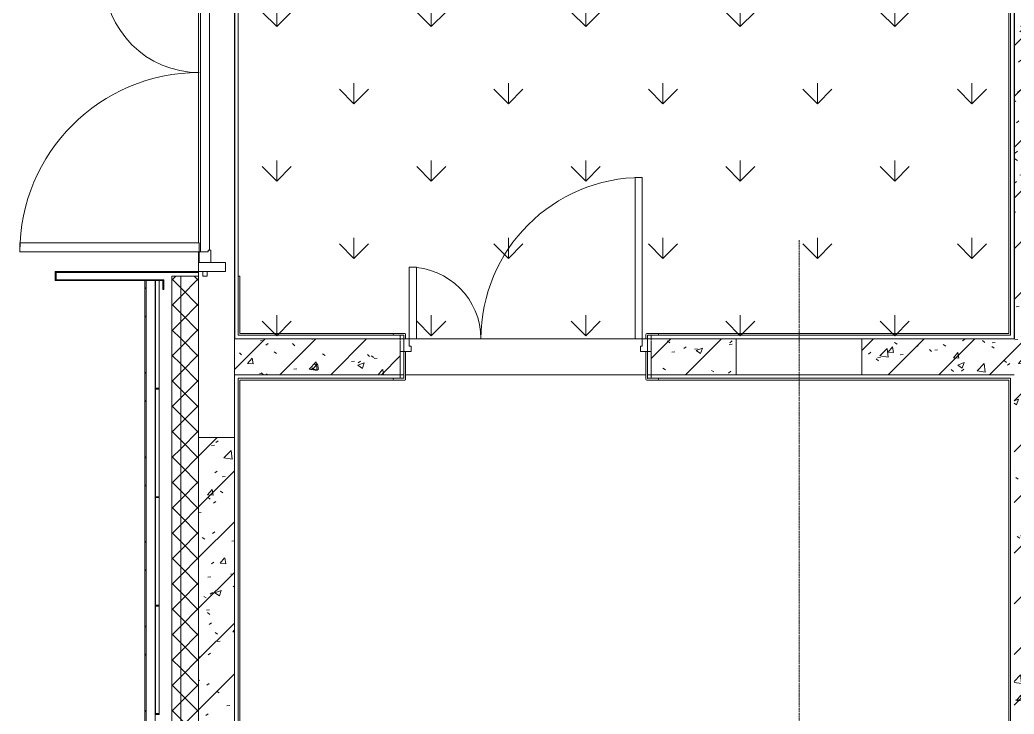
# Model space of a CAD drawing. Header units: millimetres. Extents: x -584918 to 2941280, y 3000189 to 4229862.
# Drawn here: x 166735 to 172282, y 3667038 to 3670909 of the extents above; entities that cross this region are included whole.
import ezdxf

# ---------------------------------------------------------------- set-up
doc = ezdxf.new("R2010")
doc.units = ezdxf.units.MM
doc.linetypes.add('ASVP_Невидимые', pattern=[5, 3, -2])
doc.linetypes.add('ASVP_Осевая', pattern=[14, 10, -2, 0, -2])
for name, color, linetype, lineweight in [('Витраж', 7, 'Continuous', 0), ('Двери', 7, 'Continuous', 0), ('Линии', 7, 'Continuous', 0), ('Обобщенные модели', 7, 'Continuous', 0), ('Панели витража', 7, 'Continuous', 0), ('Перекрытие', 7, 'Continuous', 0), ('Стены', 7, 'Continuous', 0), ('Стены внутренние', 7, 'Continuous', 0), ('Стены наружные', 7, 'Continuous', 0), ('Стены несущие', 7, 'Continuous', 0), ('Стены отделка', 7, 'Continuous', 0), ('Стены перегородки', 7, 'Continuous', 0), ('Стены штриховка', 7, 'Continuous', 0), ('экспертиза условные обозначения', 1, 'Continuous', 0)]:
    doc.layers.add(name, color=color, linetype=linetype, lineweight=lineweight)
pattern_1 = [(45, (192051.36, 3643581.32), (-141.4214, 141.4214), [])]
pattern_2 = [(50, (192051.36, 3643581.32), (364.368, -31.8783), [38.1, -419.1]), (355, (192051.36, 3643581.3), (-70.486, 382.1133), [30.48, -335.28]), (100.451, (192081.73, 3643578.66), (293.885, 350.2334), [32.38, -356.18]), (46.184, (192051.36, 3643682.9), (542.1585, -84.086), [57.15, -628.65]), (96.636, (192096.54, 3643675.9), (474.805, 494.8554), [48.57, -534.27]), (351.184, (192051.36, 3643682.9), (474.81, 494.85), [45.72, -502.92]), (21, (192102.16, 3643657.52), (303.2285, -204.5305), [38.1, -419.1]), (326, (192102.16, 3643657.5), (123.604, 368.376), [30.48, -335.28]), (71.451, (192127.43, 3643640.47), (426.834, 163.8427), [32.38, -356.18]), (37.5, (192051.36, 3643581.32), (6.17665, 169.11015), [16.764, -314.452, 16.764, -323.596, -336.55]), (37.5, (192051.36, 3643581.32), (6.17665, 169.11015), [-671.576, 16.764, -319.786]), (7.5, (192051.36, 3643581.32), (133.6389, 200.3615), [16.764, -177.292, 16.764, -306.832, -128.27]), (7.5, (192051.36, 3643581.32), (133.6389, 200.3615), [-517.652, 16.764, -111.506]), (327.5, (191938.08, 3643581.32), (271.1818, -11.45836), [16.764, -110.236, 16.764, -379.476, -525.78]), (327.5, (191938.08, 3643581.32), (271.1818, -11.45836), [-523.24, 16.764, -509.016]), (317.5, (191887.28, 3643581.32), (296.2585, 50.8528), [16.764, -148.336, 16.764, -246.38, -373.38]), (317.5, (191887.28, 3643581.32), (296.2585, 50.8528), [-428.244, 16.764, -356.616])]
pattern_3 = [(45, (192051.36, 3643581.32), (-70.71068, 70.71068), []), (135, (192051.36, 3643581.32), (-70.71068, -70.71068), [])]

# ---------------------------------------------------------------- blocks, each defined once
blk = doc.blocks.new('ASVP_ДверьДеревянная_2 полотна - Межкомнатная 1300х2000h_полотна_ Г Л _1220 в свету_-7189999-АР Этаж 01')
at = {"layer": 'Двери', "lineweight": 18}
for p, q in [((650, 1000), (610, 1000)), ((610, 1000), (610, 100)), ((650, 100), (650, 1000)), ((-650, 500), (-610, 500)), ((-650, 100), (-650, 500)), ((-610, 500), (-610, 100)), ((-680, 100), (-650, 100)), ((-680, 30), (-680, 100)), ((-610, 100), (-650, 100)), ((-650, 100), (-650, 60)), ((-650, 60), (-640, 60)), ((-640, 60), (-640, 30)), ((610, 100), (650, 100)), ((650, 60), (640, 60)), ((640, 60), (640, 30)), ((680, 100), (650, 100)), ((650, 100), (650, 60)), ((680, 30), (680, 100)), ((-640, 30), (-680, 30)), ((640, 30), (680, 30))]:
    blk.add_line(p, q, dxfattribs=at)
at = {"layer": 'Двери', "linetype": 'ASVP_Невидимые', "lineweight": 18}
for p, q in [((-700, 100), (-680, 100)), ((-700, 30), (-700, 100)), ((-680, 100), (-680, 30)), ((700, 100), (680, 100)), ((680, 100), (680, 30)), ((700, 30), (700, 100)), ((-680, 30), (-700, 30)), ((680, 30), (700, 30))]:
    blk.add_line(p, q, dxfattribs=at)
at = {"layer": 'Двери'}
for centre, radius, start, end in [((650, 100), 900, 90, 180), ((-650, 100), 400, 360, 90)]:
    blk.add_arc(centre, radius, start, end, dxfattribs=at)
blk = doc.blocks.new('ASVP_НАЛИЧНИК МДФ_Двери - Наличник дверной МДФ-7405303-АР Этаж 01')
at = {"layer": 'Обобщенные модели'}
for p, q in [((-680, 150), (-680, -1)), ((-670, -5), (-670, 150)), ((670, 150), (670, -5)), ((680, -1), (680, 150)), ((-681, 0), (-740, 0)), ((-740, 0), (-740, -5)), ((-681, -1), (-681, 0)), ((740, 0), (681, 0)), ((681, 0), (681, -1)), ((740, -5), (740, 0)), ((-735, -10), (-675, -10)), ((-680, -1), (-681, -1)), ((675, -10), (735, -10)), ((681, -1), (680, -1))]:
    blk.add_line(p, q, dxfattribs=at)
for centre, start, end in [((-735, -5), 180, 270), ((-675, -5), 270, 360), ((675, -5), 180, 270), ((735, -5), 270, 360)]:
    blk.add_arc(centre, 5, start, end, dxfattribs=at)
blk = doc.blocks.new('ASVP_НАЛИЧНИК МДФ_Двери - Наличник дверной МДФ-7488626-АР Этаж 01')
at = {"layer": 'Обобщенные модели'}
for p, q in [((-681, 0), (-740, 0)), ((-740, 0), (-740, -5)), ((-681, -1), (-681, 0)), ((-680, 20), (-680, -1)), ((-670, -5), (-670, 20)), ((670, 20), (670, -5)), ((680, -1), (680, 20)), ((740, 0), (681, 0)), ((681, 0), (681, -1)), ((740, -5), (740, 0)), ((-735, -10), (-675, -10)), ((-680, -1), (-681, -1)), ((675, -10), (735, -10)), ((681, -1), (680, -1))]:
    blk.add_line(p, q, dxfattribs=at)
for centre, start, end in [((-735, -5), 180, 270), ((-675, -5), 270, 360), ((675, -5), 180, 270), ((735, -5), 270, 360)]:
    blk.add_arc(centre, 5, start, end, dxfattribs=at)
blk = doc.blocks.new('Системная панель - Глухая панель_25 мм-7858058-АР Этаж 01')
at = {"layer": 'Панели витража', "lineweight": 18}
for p, q in [((12.5, 12.5), (-12.5, 12.5)), ((-12.5, 12.5), (-12.5, -12.5)), ((12.5, -12.5), (12.5, 12.5)), ((-12.5, -12.5), (12.5, -12.5))]:
    blk.add_line(p, q, dxfattribs=at)
blk = doc.blocks.new('ASVP_ДверьАлюминиеваяВитражная_2 полотна - Остекленная Наружная  Коричневая-7858923-АР Этаж 01')
at = {"layer": 'Двери', "lineweight": 18}
for p, q in [((-765, 1032.5), (-715, 1032.5)), ((-765, 32.5), (-765, 1032.5)), ((-715, 1032.5), (-715, 32.5)), ((765, 562.5), (715, 562.5)), ((715, 562.5), (715, 32.5)), ((765, 32.5), (765, 562.5)), ((-825, 32.5), (-765, 32.5)), ((-825, -32.5), (-825, 32.5)), ((-715, 32.5), (-765, 32.5)), ((-765, 32.5), (-765, -17.5)), ((715, 32.5), (765, 32.5)), ((825, 32.5), (765, 32.5)), ((765, 32.5), (765, -17.5)), ((825, -32.5), (825, 32.5)), ((-755, -32.5), (-825, -32.5)), ((-765, -17.5), (-755, -17.5)), ((-755, -17.5), (-755, -32.5)), ((765, -17.5), (755, -17.5)), ((755, -17.5), (755, -32.5)), ((755, -32.5), (825, -32.5))]:
    blk.add_line(p, q, dxfattribs=at)
at = {"layer": 'Двери'}
for centre, radius, start, end in [((-765, 32.5), 1000, 360, 90), ((765, 32.5), 530, 90, 180)]:
    blk.add_arc(centre, radius, start, end, dxfattribs=at)
blk = doc.blocks.new('Прямоугольный импост - Порожек 10х50-7857887-АР Этаж 01')
at = {"layer": 'Витраж'}
for p, q in [((-24309.1, 26034.3), (-24309.1, 27564.3)), ((-24259.1, 27554.3), (-24259.1, 26044.3))]:
    blk.add_line(p, q, dxfattribs=at)
blk = doc.blocks.new('Прямоугольный импост - 50х150_RAL 3009-7858054-АР Этаж 01')
at = {"layer": 'Витраж', "lineweight": 18}
for p, q in [((-25, 115), (25, 115)), ((-25, -35), (-25, 115)), ((25, 115), (25, 32.5)), ((25, -35), (-25, -35)), ((25, -32.5), (25, -35))]:
    blk.add_line(p, q, dxfattribs=at)
blk = doc.blocks.new('Прямоугольный импост - 5х20 мм  _зазор керамогранита цоколя_-7684918-АР Этаж 01')
at = {"layer": 'Витраж'}
for p, q in [((-2.5, -10), (-2.5, 10)), ((-2.5, 10), (2.5, 10)), ((2.5, 10), (2.5, -10)), ((2.5, -10), (-2.5, -10))]:
    blk.add_line(p, q, dxfattribs=at)
blk = doc.blocks.new('ASVP_ОТКОС МЕТАЛЛИЧЕСКИЙ_Двери1 - Откос дверей-7928242-АР Этаж 01')
at = {"layer": 'Обобщенные модели'}
for p, q in [((-875, 500), (-925, 500)), ((-925, 500), (-925, -100)), ((-880, 500), (-880, -300)), ((-875, 500), (-880, 500)), ((-875, -300), (-875, 500)), ((-875, 495), (-875, 500)), ((880, 500), (875, 500)), ((875, 500), (875, -300)), ((925, 500), (875, 500)), ((875, 500), (875, 495)), ((880, -300), (880, 500)), ((925, -100), (925, 500)), ((-920, -105), (-920, 495)), ((-920, 495), (-875, 495)), ((875, 495), (920, 495)), ((920, 495), (920, -105)), ((-925, -100), (-975, -100)), ((-975, -100), (-975, -105)), ((-975, -105), (-920, -105)), ((920, -105), (975, -105)), ((975, -100), (925, -100)), ((975, -105), (975, -100)), ((-880, -300), (-875, -300)), ((875, -300), (880, -300))]:
    blk.add_line(p, q, dxfattribs=at)

msp = doc.modelspace()

# ---------------------------------------------------------------- hatches: boundary and pattern name
at = {"layer": 'Стены внутренние'}
h = msp.add_hatch(dxfattribs=at)
h.set_pattern_fill('FP_1', color=256, style=0, pattern_type=2)
h.set_pattern_definition(pattern_1)
h.paths.add_polyline_path([(172338.51, 3665430.649), (172382.26, 3665430.649), (172382.26, 3671590.649), (172282.26, 3671590.649), (172282.26, 3665430.649)])
h = msp.add_hatch(dxfattribs=at)
h.set_pattern_fill('FP_2', color=256, style=0, pattern_type=2)
h.set_pattern_definition(pattern_2)
h.paths.add_polyline_path([(172338.51, 3665430.649), (172382.26, 3665430.649), (172382.26, 3671590.649), (172282.26, 3671590.649), (172282.26, 3665430.649)])
h = msp.add_hatch(dxfattribs=at)
h.set_pattern_fill('FP_1', color=256, style=0, pattern_type=2)
h.set_pattern_definition(pattern_1)
h.paths.add_polyline_path([(170257.26, 3668930.649), (170732.26, 3668930.649), (170732.26, 3669130.649), (170257.26, 3669130.649), (170257.26, 3669060.649)])
h.paths.add_polyline_path([(167932.26, 3668930.649), (168857.26, 3668930.649), (168857.26, 3669130.649), (167932.26, 3669130.649)])
h = msp.add_hatch(dxfattribs=at)
h.set_pattern_fill('FP_2', color=256, style=0, pattern_type=2)
h.set_pattern_definition(pattern_2)
h.paths.add_polyline_path([(170257.26, 3668930.649), (170732.26, 3668930.649), (170732.26, 3669130.649), (170257.26, 3669130.649), (170257.26, 3669060.649)])
h.paths.add_polyline_path([(167932.26, 3668930.649), (168857.26, 3668930.649), (168857.26, 3669130.649), (167932.26, 3669130.649)])
h = msp.add_hatch(dxfattribs=at)
h.set_pattern_fill('FP_1', color=256, style=0, pattern_type=2)
h.set_pattern_definition(pattern_1)
h.paths.add_polyline_path([(171432.26, 3668930.649), (172282.26, 3668930.649), (172282.26, 3669130.649), (171432.26, 3669130.649)])
h = msp.add_hatch(dxfattribs=at)
h.set_pattern_fill('FP_2', color=256, style=0, pattern_type=2)
h.set_pattern_definition(pattern_2)
h.paths.add_polyline_path([(171432.26, 3668930.649), (172282.26, 3668930.649), (172282.26, 3669130.649), (171432.26, 3669130.649)])
at = {"layer": 'Стены наружные'}
h = msp.add_hatch(dxfattribs=at)
h.set_pattern_fill('FP_57', color=256, style=0, pattern_type=2)
h.set_pattern_definition(pattern_3)
h.paths.add_polyline_path([(167717.039, 3656230.649), (167732.26, 3656230.649), (167732.26, 3669480.649), (167632.26, 3669480.649), (167632.26, 3656230.649)])
h.paths.add_polyline_path([(167632.26, 3671280.649), (167732.26, 3671280.649), (167732.26, 3676267.58), (167632.26, 3676019.432), (167632.26, 3672088.135)])
h = msp.add_hatch(dxfattribs=at)
h.set_pattern_fill('FP_57', color=256, style=0, pattern_type=2)
h.set_pattern_definition(pattern_3)
h.paths.add_polyline_path([(167582.26, 3656180.649), (167632.26, 3656180.649), (167632.26, 3669480.649), (167582.26, 3669480.649), (167582.26, 3656186.613)])
h.paths.add_polyline_path([(167582.26, 3671280.649), (167632.26, 3671280.649), (167632.26, 3676153.202), (167582.26, 3676029.128), (167582.26, 3672088.135)])
h = msp.add_hatch(dxfattribs=at)
h.set_pattern_fill('FP_6', color=256, style=0, pattern_type=2)
h.set_pattern_definition([(45, (192051.36, 3643581.3), (-235.7317, 235.7317), []), (45, (192208.5, 3643581.3), (-235.7317, 235.7317), [])])
h.paths.add_polyline_path([(167432.26, 3656030.649), (167440.26, 3656030.649), (167440.26, 3669455.649), (167432.26, 3669455.649), (167432.26, 3656088.649)])
h = msp.add_hatch(dxfattribs=at)
h.set_pattern_fill('FP_1', color=256, style=0, pattern_type=2)
h.set_pattern_definition(pattern_1)
h.paths.add_polyline_path([(167732.26, 3664080.649), (167932.26, 3664080.649), (167932.26, 3668580.649), (167732.26, 3668580.649), (167732.26, 3666305.763)])
h = msp.add_hatch(dxfattribs=at)
h.set_pattern_fill('FP_2', color=256, style=0, pattern_type=2)
h.set_pattern_definition(pattern_2)
h.paths.add_polyline_path([(167732.26, 3664080.649), (167932.26, 3664080.649), (167932.26, 3668580.649), (167732.26, 3668580.649), (167732.26, 3666305.763)])
at = {"layer": 'экспертиза условные обозначения'}
h = msp.add_hatch(dxfattribs=at)
h.set_pattern_fill('GRASS', color=6, scale=24)
h.set_pattern_definition([(90, (167757.9, 3538078.35), (-431.0523, 431.0523), [114.3, -747.8046]), (45, (167757.9, 3538078.35), (-431.0523, 431.0523), [114.3, -495.3]), (135, (167757.9, 3538078.35), (-431.0523, -431.0523), [114.3, -495.3])])
edge = h.paths.add_edge_path()
edge.add_line((171228.802, 3674504.925), (175959.148, 3672598.666))
edge.add_line((175959.148, 3672598.666), (177304.743, 3675937.734))
edge.add_line((177304.743, 3675937.734), (185745.165, 3672536.37))
edge.add_line((185745.165, 3672536.37), (184399.57, 3669197.302))
edge.add_line((184399.57, 3669197.302), (187667.42, 3667880.407))
edge.add_line((187667.42, 3667880.407), (189454.548, 3667160.221))
edge.add_line((189454.548, 3667160.221), (188744.373, 3665397.935))
edge.add_line((188744.373, 3665397.935), (185826.825, 3666573.664))
edge.add_arc((185436.338, 3665596.839), 1051.983, 68.21091, 179.840391)
edge.add_line((184384.359, 3665599.769), (184284.359, 3663730.649))
edge.add_line((184284.359, 3663730.649), (181334.359, 3663730.649))
edge.add_line((181334.359, 3663730.649), (181334.359, 3668384.06))
edge.add_line((181334.359, 3668384.06), (172880.972, 3671790.649))
edge.add_line((172880.972, 3671790.649), (170534.359, 3671790.649))
edge.add_line((170534.359, 3671790.649), (170534.359, 3672781.679))
edge.add_line((170534.359, 3672781.679), (171228.802, 3674504.925))
h = msp.add_hatch(dxfattribs=at)
h.set_pattern_fill('GRASS', color=4, scale=24)
h.set_pattern_definition([(90, (147907.9, 3548884.25), (-431.0523, 431.0523), [114.3, -747.8046]), (45, (147907.9, 3548884.25), (-431.0523, 431.0523), [114.3, -495.3]), (135, (147907.9, 3548884.25), (-431.0523, -431.0523), [114.3, -495.3])])
h.paths.add_polyline_path([(167934.359, 3671590.649), (172284.359, 3671590.649), (172284.359, 3669130.649), (167934.359, 3669130.649)])

# ---------------------------------------------------------------- linework, layer by layer
at = {"layer": 'Линии', "linetype": 'ASVP_Осевая'}
msp.add_line((171082.26, 3669680.649), (171082.26, 3662680.649), dxfattribs=at)
at = {"layer": 'Перекрытие'}
for p, q in [((167732.26, 3671095.649), (167732.26, 3669665.649)), ((167732.26, 3669615.649), (167732.26, 3669555.649)), ((167732.26, 3669500.649), (167732.26, 3669480.649)), ((168947.26, 3669130.649), (170167.26, 3669130.649)), ((168877.26, 3668930.649), (168857.26, 3668930.649)), ((170227.26, 3668930.649), (168887.26, 3668930.649)), ((170257.26, 3668930.649), (170237.26, 3668930.649))]:
    msp.add_line(p, q, dxfattribs=at)
at = {"layer": 'Стены'}
for p, q in [((167492.26, 3668855.649), (167492.26, 3669455.649)), ((167512.26, 3669455.649), (167512.26, 3668855.649)), ((167512.26, 3668855.649), (167492.26, 3668855.649)), ((167492.26, 3668250.649), (167492.26, 3668850.649)), ((167512.26, 3668850.649), (167492.26, 3668850.649)), ((167512.26, 3668850.649), (167512.26, 3668250.649)), ((167512.26, 3668250.649), (167492.26, 3668250.649)), ((167492.26, 3667645.649), (167492.26, 3668245.649)), ((167512.26, 3668245.649), (167492.26, 3668245.649)), ((167512.26, 3668245.649), (167512.26, 3667645.649)), ((167512.26, 3667645.649), (167492.26, 3667645.649)), ((167492.26, 3667040.649), (167492.26, 3667640.649)), ((167512.26, 3667640.649), (167492.26, 3667640.649)), ((167512.26, 3667640.649), (167512.26, 3667040.649)), ((167512.26, 3667040.649), (167492.26, 3667040.649))]:
    msp.add_line(p, q, dxfattribs=at)
at = {"layer": 'Стены внутренние'}
for p, q in [((172252.26, 3669160.649), (172252.26, 3671560.649)), ((167962.26, 3669480.649), (167952.26, 3669480.649)), ((167962.26, 3669480.649), (167962.26, 3669160.649)), ((167962.26, 3669160.649), (168822.26, 3669160.649)), ((170292.26, 3669160.649), (172252.26, 3669160.649)), ((167962.26, 3668900.649), (167962.26, 3663680.649)), ((168822.26, 3668900.649), (167962.26, 3668900.649)), ((172252.26, 3668900.649), (170292.26, 3668900.649)), ((172252.26, 3666188.685), (172252.26, 3668900.649))]:
    msp.add_line(p, q, dxfattribs=at)
at = {"layer": 'Стены несущие'}
for p, q in [((172282.26, 3671590.649), (172282.26, 3669130.649)), ((167932.26, 3669130.649), (167932.26, 3668930.649)), ((167932.26, 3669130.649), (168857.26, 3669130.649)), ((170732.26, 3669130.649), (170257.26, 3669130.649)), ((170732.26, 3668930.649), (170732.26, 3669130.649)), ((172282.26, 3669130.649), (171432.26, 3669130.649)), ((171432.26, 3669130.649), (171432.26, 3668930.649)), ((168857.26, 3668930.649), (168857.26, 3669060.649)), ((170257.26, 3669060.649), (170257.26, 3668930.649)), ((168857.26, 3668930.649), (167932.26, 3668930.649)), ((170257.26, 3668930.649), (170732.26, 3668930.649)), ((171432.26, 3668930.649), (172282.26, 3668930.649)), ((167732.26, 3668580.649), (167732.26, 3664080.649)), ((167932.26, 3668580.649), (167732.26, 3668580.649)), ((167932.26, 3664080.649), (167932.26, 3668580.649))]:
    msp.add_line(p, q, dxfattribs=at)
at = {"layer": 'Стены отделка'}
for p, q in [((167932.26, 3671590.649), (167932.26, 3669130.649)), ((167952.26, 3669150.649), (167952.26, 3671570.649)), ((172262.26, 3671570.649), (172262.26, 3669150.649)), ((167490.26, 3669455.649), (167432.26, 3669455.649)), ((167432.26, 3669455.649), (167432.26, 3656030.649)), ((167490.26, 3656088.649), (167490.26, 3669455.649)), ((167932.26, 3669130.649), (167932.26, 3669130.649)), ((168857.26, 3669150.649), (167952.26, 3669150.649)), ((168857.26, 3669130.649), (168857.26, 3669150.649)), ((172262.26, 3669150.649), (170257.26, 3669150.649)), ((170257.26, 3669150.649), (170257.26, 3669130.649)), ((170257.26, 3669130.649), (171432.26, 3669130.649)), ((167932.26, 3668930.649), (167932.26, 3663680.649)), ((167932.26, 3668930.649), (167932.26, 3668930.649)), ((167952.26, 3663680.649), (167952.26, 3668910.649)), ((167952.26, 3668910.649), (168857.26, 3668910.649)), ((168857.26, 3668910.649), (168857.26, 3668930.649)), ((172282.26, 3668930.649), (170257.26, 3668930.649)), ((170257.26, 3668930.649), (170257.26, 3668910.649)), ((170257.26, 3668910.649), (172262.26, 3668910.649)), ((172262.26, 3668910.649), (172262.26, 3665310.649))]:
    msp.add_line(p, q, dxfattribs=at)
at = {"layer": 'Стены перегородки'}
for p, q in [((167732.26, 3669480.649), (167582.26, 3669480.649)), ((167582.26, 3669480.649), (167582.26, 3656180.649)), ((167732.26, 3656330.649), (167732.26, 3669480.649))]:
    msp.add_line(p, q, dxfattribs=at)
at = {"layer": 'Стены штриховка'}
for p, q in [((167440.26, 3669455.649), (167440.26, 3656038.649)), ((167632.26, 3669480.649), (167632.26, 3656230.649))]:
    msp.add_line(p, q, dxfattribs=at)
at = {"layer": 'экспертиза условные обозначения', "color": 4}
msp.add_lwpolyline([(167934.359, 3671590.649), (172284.359, 3671590.649), (172284.359, 3669130.649), (167934.359, 3669130.649), (167934.359, 3671590.649)], dxfattribs=at)

# ---------------------------------------------------------------- block references
at = {"layer": 'Витраж'}
msp.add_blockref('Прямоугольный импост - Порожек 10х50-7857887-АР Этаж 01', (192051.361, 3643581.316), dxfattribs=at)
at = {"layer": 'Витраж', "extrusion": (0, 0, -1)}
for name, p, rotation in [('Прямоугольный импост - 50х150_RAL 3009-7858054-АР Этаж 01', (-167767.26, 3669530.649), 90.00000000005059), ('Прямоугольный импост - 5х20 мм  _зазор керамогранита цоколя_-7684918-АР Этаж 01', (-167502.26, 3668853.149), 270.0000000000001), ('Прямоугольный импост - 5х20 мм  _зазор керамогранита цоколя_-7684918-АР Этаж 01', (-167502.26, 3668248.149), 270.0000000000001), ('Прямоугольный импост - 5х20 мм  _зазор керамогранита цоколя_-7684918-АР Этаж 01', (-167502.26, 3667643.149), 270.0000000000001), ('Прямоугольный импост - 5х20 мм  _зазор керамогранита цоколя_-7684918-АР Этаж 01', (-167502.26, 3667038.149), 270.0000000000001)]:
    msp.add_blockref(name, p, dxfattribs=dict(at, rotation=rotation))
at = {"layer": 'Двери', "rotation": 89.99999999994941}
msp.add_blockref('ASVP_ДверьАлюминиеваяВитражная_2 полотна - Остекленная Наружная  Коричневая-7858923-АР Этаж 01', (167767.26, 3670380.649), dxfattribs=at)
at = {"layer": 'Двери'}
msp.add_blockref('ASVP_ДверьДеревянная_2 полотна - Межкомнатная 1300х2000h_полотна_ Г Л _1220 в свету_-7189999-АР Этаж 01', (169557.26, 3669030.649), dxfattribs=at)
at = {"layer": 'Обобщенные модели'}
for name, p, rotation in [('ASVP_ОТКОС МЕТАЛЛИЧЕСКИЙ_Двери1 - Откос дверей-7928242-АР Этаж 01', (167432.26, 3670380.649), 89.9999999999496), ('ASVP_НАЛИЧНИК МДФ_Двери - Наличник дверной МДФ-7488626-АР Этаж 01', (169557.26, 3669150.649), 180)]:
    msp.add_blockref(name, p, dxfattribs=dict(at, rotation=rotation))
msp.add_blockref('ASVP_НАЛИЧНИК МДФ_Двери - Наличник дверной МДФ-7405303-АР Этаж 01', (169557.26, 3668910.649), dxfattribs=at)
at = {"layer": 'Панели витража', "rotation": 89.99999999994941}
msp.add_blockref('Системная панель - Глухая панель_25 мм-7858058-АР Этаж 01', (167767.26, 3669493.149), dxfattribs=at)

doc.saveas('drawing.dxf')
